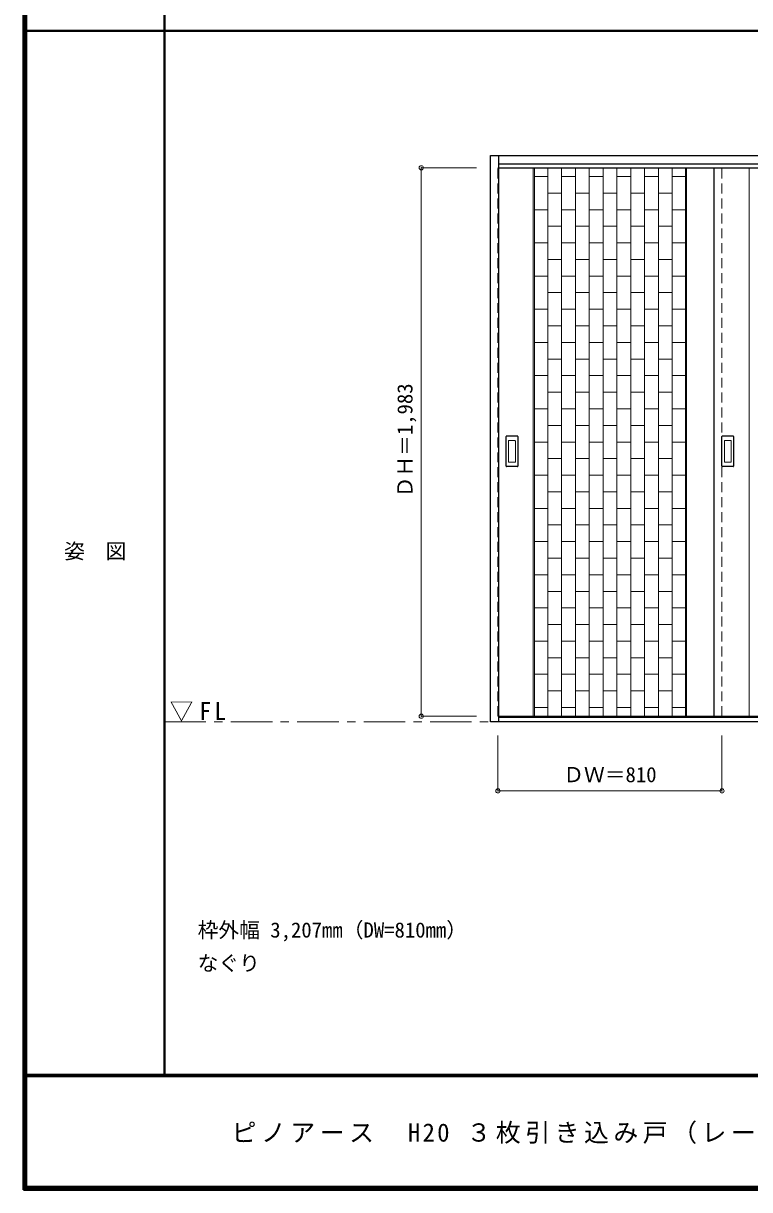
# Model space of a CAD drawing. Units: millimetres, scale not verified. Extents: x -6000 to 5700, y -4307 to 4260.
# Drawn here: x -6000 to -3375, y -4205 to 12 of the extents above; entities that cross this region are included whole.
import ezdxf
from ezdxf.enums import TextEntityAlignment as Align

# ---------------------------------------------------------------- set-up
doc = ezdxf.new("R2010")
doc.units = ezdxf.units.MM
doc.header["$LTSCALE"] = 30
doc.header["$PDMODE"] = 32
doc.header["$PDSIZE"] = 15
doc.linetypes.add('CHAIN1', pattern=[8, 5, -1, 1, -1])
doc.linetypes.add('DASHED1', pattern=[1.8, 1.2, -0.6])
for name, color, linetype, lineweight in [('0-1_通り芯', 7, 'CHAIN1', 18), ('0-2_扉', 3, 'Continuous', 25), ('0-3_仕上げ', 4, 'Continuous', 9), ('0-4_枠', 3, 'Continuous', 25), ('0-6_引手', 3, 'Continuous', 25), ('0-B_寸法', 7, 'Continuous', 9), ('F-1_枠', 6, 'Continuous', 40)]:
    doc.layers.add(name, color=color, linetype=linetype, lineweight=lineweight)
doc.layers.add('0-A_文字', color=7, linetype='Continuous')
doc.layers.add('F-A_文字', color=7, linetype='Continuous')
doc.styles.add('ＭＳ ゴシック', font='')
doc.styles.get('ＭＳ ゴシック').set_extended_font_data('MS Gothic')

msp = doc.modelspace()

# ---------------------------------------------------------------- linework, layer by layer
at = {"layer": '0-1_通り芯'}
msp.add_line((-5490, -2513.25), (100, -2513.25), dxfattribs=at)
at = {"layer": '0-2_扉'}
for p, q in [((-4282, -510.25), (-1915, -510.25)), ((-3505, -510.25), (-3505, -2493.25)), ((-4282, -2493.25), (-1915, -2493.25))]:
    msp.add_line(p, q, dxfattribs=at)
at = {"layer": '0-2_扉', "color": 4, "linetype": 'DASHED1', "lineweight": 9}
msp.add_line((-3475, -2493.25), (-3475, -510.25), dxfattribs=at)
msp.add_lwpolyline([(-4282, -2493.25), (-4285, -2493.25), (-4285, -510.25), (-4282, -510.25)], dxfattribs=at)
at = {"layer": '0-3_仕上げ', "color": 7, "lineweight": 18}
for p, q in [((-4157, -2493.25), (-4157, -510.25)), ((-4153, -2493.25), (-4153, -510.25)), ((-3607, -2493.25), (-3607, -510.25)), ((-3603, -2493.25), (-3603, -510.25)), ((-3377, -2493.25), (-3377, -510.25))]:
    msp.add_line(p, q, dxfattribs=at)
at = {"layer": '0-3_仕上げ'}
for p, q in [((-4105, -541.75), (-4153, -541.75)), ((-4105, -2493.25), (-4105, -510.25)), ((-4055, -510.25), (-4055, -2493.25)), ((-4005, -541.75), (-4055, -541.75)), ((-4005, -510.25), (-4005, -2493.25)), ((-3955, -510.25), (-3955, -2493.25)), ((-3905, -541.75), (-3955, -541.75)), ((-3905, -510.25), (-3905, -2493.25)), ((-3855, -510.25), (-3855, -2493.25)), ((-3805, -541.75), (-3855, -541.75)), ((-3805, -510.25), (-3805, -2493.25)), ((-3755, -510.25), (-3755, -2493.25)), ((-3705, -541.75), (-3755, -541.75)), ((-3705, -510.25), (-3705, -2493.25)), ((-3655, -510.25), (-3655, -2493.25)), ((-3607, -541.75), (-3655, -541.75)), ((-4055, -601.75), (-4105, -601.75)), ((-3955, -601.75), (-4005, -601.75)), ((-3855, -601.75), (-3905, -601.75)), ((-3755, -601.75), (-3805, -601.75)), ((-3655, -601.75), (-3705, -601.75)), ((-4105, -661.75), (-4153, -661.75)), ((-4005, -661.75), (-4055, -661.75)), ((-3905, -661.75), (-3955, -661.75)), ((-3805, -661.75), (-3855, -661.75)), ((-3705, -661.75), (-3755, -661.75)), ((-3607, -661.75), (-3655, -661.75)), ((-4055, -721.75), (-4105, -721.75)), ((-3955, -721.75), (-4005, -721.75)), ((-3855, -721.75), (-3905, -721.75)), ((-3755, -721.75), (-3805, -721.75)), ((-3655, -721.75), (-3705, -721.75)), ((-4105, -781.75), (-4153, -781.75)), ((-4005, -781.75), (-4055, -781.75)), ((-3905, -781.75), (-3955, -781.75)), ((-3805, -781.75), (-3855, -781.75)), ((-3705, -781.75), (-3755, -781.75)), ((-3607, -781.75), (-3655, -781.75)), ((-4055, -841.75), (-4105, -841.75)), ((-3955, -841.75), (-4005, -841.75)), ((-3855, -841.75), (-3905, -841.75)), ((-3755, -841.75), (-3805, -841.75)), ((-3655, -841.75), (-3705, -841.75)), ((-4105, -901.75), (-4153, -901.75)), ((-4005, -901.75), (-4055, -901.75)), ((-3905, -901.75), (-3955, -901.75)), ((-3805, -901.75), (-3855, -901.75)), ((-3705, -901.75), (-3755, -901.75)), ((-3607, -901.75), (-3655, -901.75)), ((-4055, -961.75), (-4105, -961.75)), ((-3955, -961.75), (-4005, -961.75)), ((-3855, -961.75), (-3905, -961.75)), ((-3755, -961.75), (-3805, -961.75)), ((-3655, -961.75), (-3705, -961.75)), ((-4105, -1021.75), (-4153, -1021.75)), ((-4005, -1021.75), (-4055, -1021.75)), ((-3905, -1021.75), (-3955, -1021.75)), ((-3805, -1021.75), (-3855, -1021.75)), ((-3705, -1021.75), (-3755, -1021.75)), ((-3607, -1021.75), (-3655, -1021.75)), ((-4055, -1081.75), (-4105, -1081.75)), ((-3955, -1081.75), (-4005, -1081.75)), ((-3855, -1081.75), (-3905, -1081.75)), ((-3755, -1081.75), (-3805, -1081.75)), ((-3655, -1081.75), (-3705, -1081.75)), ((-4105, -1141.75), (-4153, -1141.75)), ((-4005, -1141.75), (-4055, -1141.75)), ((-3905, -1141.75), (-3955, -1141.75)), ((-3805, -1141.75), (-3855, -1141.75)), ((-3705, -1141.75), (-3755, -1141.75)), ((-3607, -1141.75), (-3655, -1141.75)), ((-4055, -1201.75), (-4105, -1201.75)), ((-3955, -1201.75), (-4005, -1201.75)), ((-3855, -1201.75), (-3905, -1201.75)), ((-3755, -1201.75), (-3805, -1201.75)), ((-3655, -1201.75), (-3705, -1201.75)), ((-4105, -1261.75), (-4153, -1261.75)), ((-4005, -1261.75), (-4055, -1261.75)), ((-3905, -1261.75), (-3955, -1261.75)), ((-3805, -1261.75), (-3855, -1261.75)), ((-3705, -1261.75), (-3755, -1261.75)), ((-3607, -1261.75), (-3655, -1261.75)), ((-4055, -1321.75), (-4105, -1321.75)), ((-3955, -1321.75), (-4005, -1321.75)), ((-3855, -1321.75), (-3905, -1321.75)), ((-3755, -1321.75), (-3805, -1321.75)), ((-3655, -1321.75), (-3705, -1321.75)), ((-4105, -1381.75), (-4153, -1381.75)), ((-4005, -1381.75), (-4055, -1381.75)), ((-3905, -1381.75), (-3955, -1381.75)), ((-3805, -1381.75), (-3855, -1381.75)), ((-3705, -1381.75), (-3755, -1381.75)), ((-3607, -1381.75), (-3655, -1381.75)), ((-4055, -1441.75), (-4105, -1441.75)), ((-3955, -1441.75), (-4005, -1441.75)), ((-3855, -1441.75), (-3905, -1441.75)), ((-3755, -1441.75), (-3805, -1441.75)), ((-3655, -1441.75), (-3705, -1441.75)), ((-4105, -1501.75), (-4153, -1501.75)), ((-4005, -1501.75), (-4055, -1501.75)), ((-3905, -1501.75), (-3955, -1501.75)), ((-3805, -1501.75), (-3855, -1501.75)), ((-3705, -1501.75), (-3755, -1501.75)), ((-3607, -1501.75), (-3655, -1501.75)), ((-4055, -1561.75), (-4105, -1561.75)), ((-3955, -1561.75), (-4005, -1561.75)), ((-3855, -1561.75), (-3905, -1561.75)), ((-3755, -1561.75), (-3805, -1561.75)), ((-3655, -1561.75), (-3705, -1561.75)), ((-4105, -1621.75), (-4153, -1621.75)), ((-4005, -1621.75), (-4055, -1621.75)), ((-3905, -1621.75), (-3955, -1621.75)), ((-3805, -1621.75), (-3855, -1621.75)), ((-3705, -1621.75), (-3755, -1621.75)), ((-3607, -1621.75), (-3655, -1621.75)), ((-4055, -1681.75), (-4105, -1681.75)), ((-3955, -1681.75), (-4005, -1681.75)), ((-3855, -1681.75), (-3905, -1681.75)), ((-3755, -1681.75), (-3805, -1681.75)), ((-3655, -1681.75), (-3705, -1681.75)), ((-4105, -1741.75), (-4153, -1741.75)), ((-4005, -1741.75), (-4055, -1741.75)), ((-3905, -1741.75), (-3955, -1741.75)), ((-3805, -1741.75), (-3855, -1741.75)), ((-3705, -1741.75), (-3755, -1741.75)), ((-3607, -1741.75), (-3655, -1741.75)), ((-4055, -1801.75), (-4105, -1801.75)), ((-3955, -1801.75), (-4005, -1801.75)), ((-3855, -1801.75), (-3905, -1801.75)), ((-3755, -1801.75), (-3805, -1801.75)), ((-3655, -1801.75), (-3705, -1801.75)), ((-4105, -1861.75), (-4153, -1861.75)), ((-4005, -1861.75), (-4055, -1861.75)), ((-3905, -1861.75), (-3955, -1861.75)), ((-3805, -1861.75), (-3855, -1861.75)), ((-3705, -1861.75), (-3755, -1861.75)), ((-3607, -1861.75), (-3655, -1861.75)), ((-4055, -1921.75), (-4105, -1921.75)), ((-3955, -1921.75), (-4005, -1921.75)), ((-3855, -1921.75), (-3905, -1921.75)), ((-3755, -1921.75), (-3805, -1921.75)), ((-3655, -1921.75), (-3705, -1921.75)), ((-4105, -1981.75), (-4153, -1981.75)), ((-4005, -1981.75), (-4055, -1981.75)), ((-3905, -1981.75), (-3955, -1981.75)), ((-3805, -1981.75), (-3855, -1981.75)), ((-3705, -1981.75), (-3755, -1981.75)), ((-3607, -1981.75), (-3655, -1981.75)), ((-4055, -2041.75), (-4105, -2041.75)), ((-3955, -2041.75), (-4005, -2041.75)), ((-3855, -2041.75), (-3905, -2041.75)), ((-3755, -2041.75), (-3805, -2041.75)), ((-3655, -2041.75), (-3705, -2041.75)), ((-4105, -2101.75), (-4153, -2101.75)), ((-4005, -2101.75), (-4055, -2101.75)), ((-3905, -2101.75), (-3955, -2101.75)), ((-3805, -2101.75), (-3855, -2101.75)), ((-3705, -2101.75), (-3755, -2101.75)), ((-3607, -2101.75), (-3655, -2101.75)), ((-4055, -2161.75), (-4105, -2161.75)), ((-3955, -2161.75), (-4005, -2161.75)), ((-3855, -2161.75), (-3905, -2161.75)), ((-3755, -2161.75), (-3805, -2161.75)), ((-3655, -2161.75), (-3705, -2161.75)), ((-4105, -2221.75), (-4153, -2221.75)), ((-4005, -2221.75), (-4055, -2221.75)), ((-3905, -2221.75), (-3955, -2221.75)), ((-3805, -2221.75), (-3855, -2221.75)), ((-3705, -2221.75), (-3755, -2221.75)), ((-3607, -2221.75), (-3655, -2221.75)), ((-4055, -2281.75), (-4105, -2281.75)), ((-3955, -2281.75), (-4005, -2281.75)), ((-3855, -2281.75), (-3905, -2281.75)), ((-3755, -2281.75), (-3805, -2281.75)), ((-3655, -2281.75), (-3705, -2281.75)), ((-4105, -2341.75), (-4153, -2341.75)), ((-4005, -2341.75), (-4055, -2341.75)), ((-3905, -2341.75), (-3955, -2341.75)), ((-3805, -2341.75), (-3855, -2341.75)), ((-3705, -2341.75), (-3755, -2341.75)), ((-3607, -2341.75), (-3655, -2341.75)), ((-4055, -2401.75), (-4105, -2401.75)), ((-3955, -2401.75), (-4005, -2401.75)), ((-3855, -2401.75), (-3905, -2401.75)), ((-3755, -2401.75), (-3805, -2401.75)), ((-3655, -2401.75), (-3705, -2401.75)), ((-4105, -2461.75), (-4153, -2461.75)), ((-4055, -2461.75), (-4005, -2461.75)), ((-3955, -2461.75), (-3905, -2461.75)), ((-3855, -2461.75), (-3805, -2461.75)), ((-3755, -2461.75), (-3705, -2461.75)), ((-3607, -2461.75), (-3655, -2461.75))]:
    msp.add_line(p, q, dxfattribs=at)
at = {"layer": '0-4_枠'}
for p, q in [((-4312, -2513.25), (-4312, -466.25)), ((-4312, -466.25), (-1105, -466.25)), ((-4282, -2513.25), (-4282, -466.25)), ((-4282, -496.25), (-1135, -496.25)), ((-1105, -2513.25), (-4312, -2513.25)), ((-1135, -2498.25), (-4282, -2498.25))]:
    msp.add_line(p, q, dxfattribs=at)
at = {"layer": '0-6_引手'}
for p, q in [((-4255, -1589.25), (-4255, -1482.25)), ((-4214.5, -1480.75), (-4253.5, -1480.75)), ((-4213, -1482.25), (-4213, -1589.25)), ((-3475, -1589.25), (-3475, -1482.25)), ((-3434.5, -1480.75), (-3473.5, -1480.75)), ((-3433, -1482.25), (-3433, -1589.25)), ((-4214.5, -1590.75), (-4253.5, -1590.75)), ((-3434.5, -1590.75), (-3473.5, -1590.75))]:
    msp.add_line(p, q, dxfattribs=at)
at = {"layer": '0-6_引手', "color": 7, "lineweight": 18}
for p, q in [((-4246.5, -1573.25), (-4246.5, -1498.25)), ((-4223, -1496.75), (-4245, -1496.75)), ((-4221.5, -1498.25), (-4221.5, -1573.25)), ((-3466.5, -1573.25), (-3466.5, -1498.25)), ((-3443, -1496.75), (-3465, -1496.75)), ((-3441.5, -1498.25), (-3441.5, -1573.25)), ((-4223, -1574.75), (-4245, -1574.75)), ((-3443, -1574.75), (-3465, -1574.75))]:
    msp.add_line(p, q, dxfattribs=at)
at = {"layer": '0-6_引手'}
for centre, start, end in [((-4253.5, -1482.25), 90, 180), ((-4214.5, -1482.25), 0, 90), ((-3473.5, -1482.25), 90, 180), ((-3434.5, -1482.25), 0, 90), ((-4253.5, -1589.25), 180, 270), ((-4214.5, -1589.25), 270, 0), ((-3473.5, -1589.25), 180, 270), ((-3434.5, -1589.25), 270, 0)]:
    msp.add_arc(centre, 1.5, start, end, dxfattribs=at)
at = {"layer": '0-6_引手', "color": 7, "lineweight": 18}
for centre, start, end in [((-4245, -1498.25), 90, 180), ((-4223, -1498.25), 0, 90), ((-3465, -1498.25), 90, 180), ((-3443, -1498.25), 0, 90), ((-4245, -1573.25), 180, 270), ((-4223, -1573.25), 270, 0), ((-3465, -1573.25), 180, 270), ((-3443, -1573.25), 270, 0)]:
    msp.add_arc(centre, 1.5, start, end, dxfattribs=at)
at = {"layer": '0-B_寸法', "color": 4}
for p, q in [((-4562, -510.25), (-4362, -510.25)), ((-4562, -510.25), (-4562, -2493.25)), ((-4562, -2493.25), (-4362, -2493.25)), ((-4285, -2763.25), (-4285, -2563.25))]:
    msp.add_line(p, q, dxfattribs=at)
msp.add_lwpolyline([(-4285, -2763.25), (-3475, -2763.25), (-3475, -2563.25)], dxfattribs=at)
at = {"layer": '0-B_寸法'}
for p in [(-4562, -510.25), (-4562, -2493.25), (-4285, -2763.25), (-3475, -2763.25)]:
    msp.add_point(p, dxfattribs=at)
at = {"layer": 'F-1_枠'}
for p, q in [((-6000, 4175), (-6000, -4205)), ((-5995, 4175), (-5995, -4205)), ((-5990, 4175), (-5990, -4205)), ((-5490, 4175), (-5490, -3790)), ((-6000, -15.5), (5700, -15.5)), ((5700, -3790), (-6000, -3790)), ((5700, -3795), (-6000, -3795)), ((5700, -4195), (-6000, -4195)), ((5700, -4200), (-6000, -4200)), ((5700, -4205), (-6000, -4205))]:
    msp.add_line(p, q, dxfattribs=at)

# ---------------------------------------------------------------- texts
at = {"layer": '0-A_文字', "style": 'ＭＳ ゴシック'}
for s, p in [('枠外幅 3,207mm（DW=810mm）', (-5370, -3310)), ('なぐり', (-5370, -3430))]:
    msp.add_text(s, height=54.99, dxfattribs=at).set_placement(p, align=Align.BOTTOM_LEFT)
at = {"layer": '0-A_文字', "insert": (-5471.25, -2513.25), "char_height": 65.98, "attachment_point": 7, "style": 'ＭＳ ゴシック'}
msp.add_mtext('\\T1.26;\\W0.95;▽FL', dxfattribs=at)
at = {"layer": '0-B_寸法', "style": 'ＭＳ ゴシック'}
msp.add_text('ＤＨ＝1,983', height=54.99, rotation=90, dxfattribs=at).set_placement((-4577, -1702), align=Align.BOTTOM_LEFT)
msp.add_text('ＤＷ＝810', height=54.99, dxfattribs=at).set_placement((-4048.75, -2748.25), align=Align.BOTTOM_LEFT)
at = {"layer": 'F-A_文字', "style": 'ＭＳ ゴシック'}
msp.add_text('姿\u3000図', height=54.99, dxfattribs=at).set_placement((-5852.5, -1940.25), align=Align.BOTTOM_LEFT)
at = {"layer": 'F-A_文字', "insert": (-5247.55, -4040), "char_height": 65.98, "attachment_point": 7, "style": 'ＭＳ ゴシック'}
msp.add_mtext('\\T1.18;ピノアース\u3000H20\\~３枚引き込み戸（レールタイプ）Ｎ－ＷＭ／ＶＫ／ＶＲ', dxfattribs=at)

doc.saveas('drawing.dxf')
